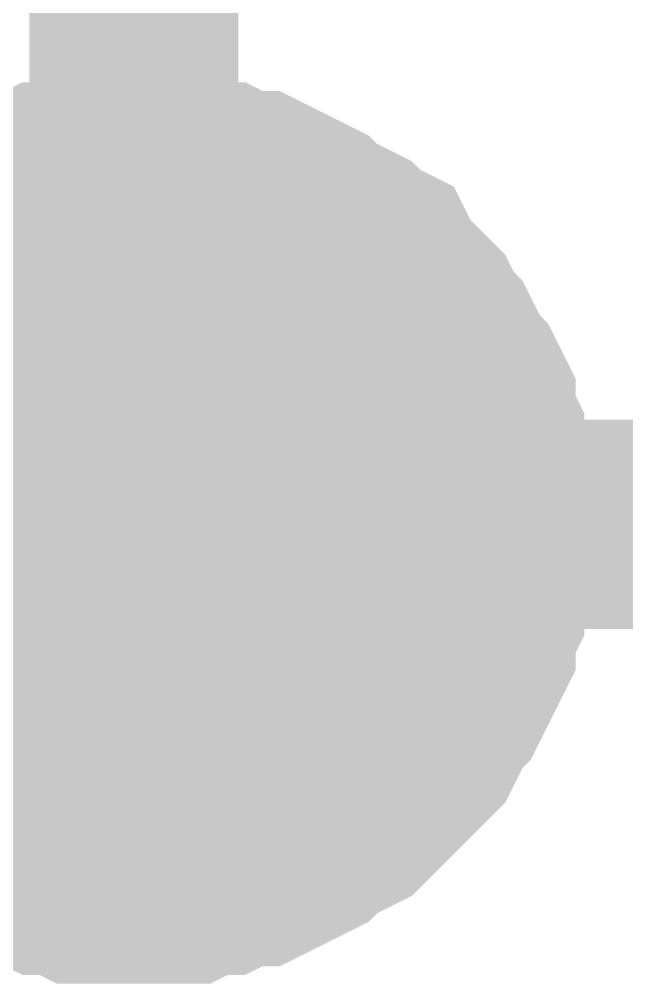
# Model space of a CAD drawing. Header units: inches. Extents: x 0 to 569, y 0 to 432.
# Drawn here: x 355.436 to 356.307, y 126.342 to 127.724 of the extents above; entities that cross this region are included whole.
import ezdxf

# ---------------------------------------------------------------- set-up
doc = ezdxf.new("R2010")
doc.units = ezdxf.units.IN
doc.layers.add('Sheet', color=255, linetype='Continuous')

msp = doc.modelspace()

# ---------------------------------------------------------------- linework, layer by layer
at = {"layer": 'Sheet'}
for points in [[(355.6, 127, 0.2997, 0.2997, 0), (355.6, 137.1575, 0.2997, 0.2997, 0), (358.1425, 137.1575, 0.2997, 0.2997, 0)], [(355.2651, 127.3721, 0.2997, 0.2997, 0), (355.2899, 127.3845, 0.2997, 0.2997, 0), (355.3023, 127.3969, 0.2997, 0.2997, 0), (355.3271, 127.4093, 0.2997, 0.2997, 0), (355.3396, 127.4217, 0.2997, 0.2997, 0), (355.3644, 127.4341, 0.2997, 0.2997, 0), (355.3892, 127.4465, 0.2997, 0.2997, 0), (355.4016, 127.4589, 0.2997, 0.2997, 0), (355.4264, 127.4713, 0.2997, 0.2997, 0), (355.4512, 127.4713, 0.2997, 0.2997, 0), (355.476, 127.4837, 0.2997, 0.2997, 0), (355.5008, 127.4837, 0.2997, 0.2997, 0), (355.5256, 127.4961, 0.2997, 0.2997, 0), (355.5504, 127.4961, 0.2997, 0.2997, 0), (355.5752, 127.4961, 0.2997, 0.2997, 0), (355.6, 127.4961, 0.2997, 0.2997, 0)], [(355.2651, 127.3721, 0.2997, 0.2997, 0), (355.2899, 127.3845, 0.2997, 0.2997, 0), (355.3023, 127.3969, 0.2997, 0.2997, 0), (355.3271, 127.4093, 0.2997, 0.2997, 0), (355.3396, 127.4217, 0.2997, 0.2997, 0), (355.3644, 127.4341, 0.2997, 0.2997, 0), (355.3892, 127.4465, 0.2997, 0.2997, 0), (355.4016, 127.4589, 0.2997, 0.2997, 0), (355.4264, 127.4713, 0.2997, 0.2997, 0), (355.4512, 127.4713, 0.2997, 0.2997, 0), (355.476, 127.4837, 0.2997, 0.2997, 0), (355.5008, 127.4837, 0.2997, 0.2997, 0), (355.5256, 127.4961, 0.2997, 0.2997, 0), (355.5504, 127.4961, 0.2997, 0.2997, 0), (355.5752, 127.4961, 0.2997, 0.2997, 0), (355.6, 127.4961, 0.2997, 0.2997, 0)], [(355.2651, 127.3721, 0.2997, 0.2997, 0), (355.2899, 127.3845, 0.2997, 0.2997, 0), (355.3023, 127.3969, 0.2997, 0.2997, 0), (355.3271, 127.4093, 0.2997, 0.2997, 0), (355.3396, 127.4217, 0.2997, 0.2997, 0), (355.3644, 127.4341, 0.2997, 0.2997, 0), (355.3892, 127.4465, 0.2997, 0.2997, 0), (355.4016, 127.4589, 0.2997, 0.2997, 0), (355.4264, 127.4713, 0.2997, 0.2997, 0), (355.4512, 127.4713, 0.2997, 0.2997, 0), (355.476, 127.4837, 0.2997, 0.2997, 0), (355.5008, 127.4837, 0.2997, 0.2997, 0), (355.5256, 127.4961, 0.2997, 0.2997, 0), (355.5504, 127.4961, 0.2997, 0.2997, 0), (355.5752, 127.4961, 0.2997, 0.2997, 0), (355.6, 127.4961, 0.2997, 0.2997, 0)], [(355.2651, 127.3721, 0.2997, 0.2997, 0), (355.2899, 127.3845, 0.2997, 0.2997, 0), (355.3023, 127.3969, 0.2997, 0.2997, 0), (355.3271, 127.4093, 0.2997, 0.2997, 0), (355.3396, 127.4217, 0.2997, 0.2997, 0), (355.3644, 127.4341, 0.2997, 0.2997, 0), (355.3892, 127.4465, 0.2997, 0.2997, 0), (355.4016, 127.4589, 0.2997, 0.2997, 0), (355.4264, 127.4713, 0.2997, 0.2997, 0), (355.4512, 127.4713, 0.2997, 0.2997, 0), (355.476, 127.4837, 0.2997, 0.2997, 0), (355.5008, 127.4837, 0.2997, 0.2997, 0), (355.5256, 127.4961, 0.2997, 0.2997, 0), (355.5504, 127.4961, 0.2997, 0.2997, 0), (355.5752, 127.4961, 0.2997, 0.2997, 0), (355.6, 127.4961, 0.2997, 0.2997, 0)], [(355.6, 127.4961, 0.2997, 0.2997, 0), (355.6, 127.4961, 0.2997, 0.2997, 0)], [(355.6, 127.4961, 0.2997, 0.2997, 0), (355.6248, 127.4961, 0.2997, 0.2997, 0), (355.6496, 127.4961, 0.2997, 0.2997, 0), (355.6744, 127.4961, 0.2997, 0.2997, 0), (355.6992, 127.4837, 0.2997, 0.2997, 0), (355.724, 127.4837, 0.2997, 0.2997, 0), (355.7488, 127.4713, 0.2997, 0.2997, 0), (355.7736, 127.4713, 0.2997, 0.2997, 0), (355.7984, 127.4589, 0.2997, 0.2997, 0), (355.8232, 127.4465, 0.2997, 0.2997, 0), (355.848, 127.4341, 0.2997, 0.2997, 0), (355.8604, 127.4217, 0.2997, 0.2997, 0), (355.8853, 127.4093, 0.2997, 0.2997, 0), (355.9101, 127.3969, 0.2997, 0.2997, 0), (355.9225, 127.3845, 0.2997, 0.2997, 0), (355.9473, 127.3721, 0.2997, 0.2997, 0), (355.9597, 127.3473, 0.2997, 0.2997, 0), (355.9721, 127.3349, 0.2997, 0.2997, 0), (355.9969, 127.3101, 0.2997, 0.2997, 0), (356.0093, 127.2977, 0.2997, 0.2997, 0), (356.0217, 127.2729, 0.2997, 0.2997, 0), (356.0341, 127.2604, 0.2997, 0.2997, 0), (356.0465, 127.2356, 0.2997, 0.2997, 0), (356.0589, 127.2108, 0.2997, 0.2997, 0), (356.0713, 127.1984, 0.2997, 0.2997, 0), (356.0837, 127.1736, 0.2997, 0.2997, 0), (356.0837, 127.1488, 0.2997, 0.2997, 0), (356.0961, 127.124, 0.2997, 0.2997, 0), (356.0961, 127.0992, 0.2997, 0.2997, 0), (356.1085, 127.0744, 0.2997, 0.2997, 0), (356.1085, 127.0496, 0.2997, 0.2997, 0), (356.1085, 127.0248, 0.2997, 0.2997, 0), (356.1085, 127, 0.2997, 0.2997, 0)], [(355.6, 127.4961, 0.2997, 0.2997, 0), (355.6, 127.4961, 0.2997, 0.2997, 0)], [(355.6, 127.4961, 0.2997, 0.2997, 0), (355.6248, 127.4961, 0.2997, 0.2997, 0), (355.6496, 127.4961, 0.2997, 0.2997, 0), (355.6744, 127.4961, 0.2997, 0.2997, 0), (355.6992, 127.4837, 0.2997, 0.2997, 0), (355.724, 127.4837, 0.2997, 0.2997, 0), (355.7488, 127.4713, 0.2997, 0.2997, 0), (355.7736, 127.4713, 0.2997, 0.2997, 0), (355.7984, 127.4589, 0.2997, 0.2997, 0), (355.8232, 127.4465, 0.2997, 0.2997, 0), (355.848, 127.4341, 0.2997, 0.2997, 0), (355.8604, 127.4217, 0.2997, 0.2997, 0), (355.8853, 127.4093, 0.2997, 0.2997, 0), (355.9101, 127.3969, 0.2997, 0.2997, 0), (355.9225, 127.3845, 0.2997, 0.2997, 0), (355.9473, 127.3721, 0.2997, 0.2997, 0), (355.9597, 127.3473, 0.2997, 0.2997, 0), (355.9721, 127.3349, 0.2997, 0.2997, 0), (355.9969, 127.3101, 0.2997, 0.2997, 0), (356.0093, 127.2977, 0.2997, 0.2997, 0), (356.0217, 127.2729, 0.2997, 0.2997, 0), (356.0341, 127.2604, 0.2997, 0.2997, 0), (356.0465, 127.2356, 0.2997, 0.2997, 0), (356.0589, 127.2108, 0.2997, 0.2997, 0), (356.0713, 127.1984, 0.2997, 0.2997, 0), (356.0837, 127.1736, 0.2997, 0.2997, 0), (356.0837, 127.1488, 0.2997, 0.2997, 0), (356.0961, 127.124, 0.2997, 0.2997, 0), (356.0961, 127.0992, 0.2997, 0.2997, 0), (356.1085, 127.0744, 0.2997, 0.2997, 0), (356.1085, 127.0496, 0.2997, 0.2997, 0), (356.1085, 127.0248, 0.2997, 0.2997, 0), (356.1085, 127, 0.2997, 0.2997, 0)], [(355.6, 127.4961, 0.2997, 0.2997, 0), (355.6, 127.4961, 0.2997, 0.2997, 0)], [(355.6, 127.4961, 0.2997, 0.2997, 0), (355.6248, 127.4961, 0.2997, 0.2997, 0), (355.6496, 127.4961, 0.2997, 0.2997, 0), (355.6744, 127.4961, 0.2997, 0.2997, 0), (355.6992, 127.4837, 0.2997, 0.2997, 0), (355.724, 127.4837, 0.2997, 0.2997, 0), (355.7488, 127.4713, 0.2997, 0.2997, 0), (355.7736, 127.4713, 0.2997, 0.2997, 0), (355.7984, 127.4589, 0.2997, 0.2997, 0), (355.8232, 127.4465, 0.2997, 0.2997, 0), (355.848, 127.4341, 0.2997, 0.2997, 0), (355.8604, 127.4217, 0.2997, 0.2997, 0), (355.8853, 127.4093, 0.2997, 0.2997, 0), (355.9101, 127.3969, 0.2997, 0.2997, 0), (355.9225, 127.3845, 0.2997, 0.2997, 0), (355.9473, 127.3721, 0.2997, 0.2997, 0), (355.9597, 127.3473, 0.2997, 0.2997, 0), (355.9721, 127.3349, 0.2997, 0.2997, 0), (355.9969, 127.3101, 0.2997, 0.2997, 0), (356.0093, 127.2977, 0.2997, 0.2997, 0), (356.0217, 127.2729, 0.2997, 0.2997, 0), (356.0341, 127.2604, 0.2997, 0.2997, 0), (356.0465, 127.2356, 0.2997, 0.2997, 0), (356.0589, 127.2108, 0.2997, 0.2997, 0), (356.0713, 127.1984, 0.2997, 0.2997, 0), (356.0837, 127.1736, 0.2997, 0.2997, 0), (356.0837, 127.1488, 0.2997, 0.2997, 0), (356.0961, 127.124, 0.2997, 0.2997, 0), (356.0961, 127.0992, 0.2997, 0.2997, 0), (356.1085, 127.0744, 0.2997, 0.2997, 0), (356.1085, 127.0496, 0.2997, 0.2997, 0), (356.1085, 127.0248, 0.2997, 0.2997, 0), (356.1085, 127, 0.2997, 0.2997, 0)], [(355.6, 127.4961, 0.2997, 0.2997, 0), (355.6, 127.4961, 0.2997, 0.2997, 0)], [(355.6, 127.4961, 0.2997, 0.2997, 0), (355.6248, 127.4961, 0.2997, 0.2997, 0), (355.6496, 127.4961, 0.2997, 0.2997, 0), (355.6744, 127.4961, 0.2997, 0.2997, 0), (355.6992, 127.4837, 0.2997, 0.2997, 0), (355.724, 127.4837, 0.2997, 0.2997, 0), (355.7488, 127.4713, 0.2997, 0.2997, 0), (355.7736, 127.4713, 0.2997, 0.2997, 0), (355.7984, 127.4589, 0.2997, 0.2997, 0), (355.8232, 127.4465, 0.2997, 0.2997, 0), (355.848, 127.4341, 0.2997, 0.2997, 0), (355.8604, 127.4217, 0.2997, 0.2997, 0), (355.8853, 127.4093, 0.2997, 0.2997, 0), (355.9101, 127.3969, 0.2997, 0.2997, 0), (355.9225, 127.3845, 0.2997, 0.2997, 0), (355.9473, 127.3721, 0.2997, 0.2997, 0), (355.9597, 127.3473, 0.2997, 0.2997, 0), (355.9721, 127.3349, 0.2997, 0.2997, 0), (355.9969, 127.3101, 0.2997, 0.2997, 0), (356.0093, 127.2977, 0.2997, 0.2997, 0), (356.0217, 127.2729, 0.2997, 0.2997, 0), (356.0341, 127.2604, 0.2997, 0.2997, 0), (356.0465, 127.2356, 0.2997, 0.2997, 0), (356.0589, 127.2108, 0.2997, 0.2997, 0), (356.0713, 127.1984, 0.2997, 0.2997, 0), (356.0837, 127.1736, 0.2997, 0.2997, 0), (356.0837, 127.1488, 0.2997, 0.2997, 0), (356.0961, 127.124, 0.2997, 0.2997, 0), (356.0961, 127.0992, 0.2997, 0.2997, 0), (356.1085, 127.0744, 0.2997, 0.2997, 0), (356.1085, 127.0496, 0.2997, 0.2997, 0), (356.1085, 127.0248, 0.2997, 0.2997, 0), (356.1085, 127, 0.2997, 0.2997, 0)], [(355.3644, 127.4341, 0.0991, 0.0991, 0), (355.3892, 127.4465, 0.0991, 0.0991, 0), (355.4016, 127.4589, 0.0991, 0.0991, 0), (355.4264, 127.4713, 0.0991, 0.0991, 0), (355.4512, 127.4713, 0.0991, 0.0991, 0), (355.476, 127.4837, 0.0991, 0.0991, 0), (355.5008, 127.4837, 0.0991, 0.0991, 0), (355.5256, 127.4961, 0.0991, 0.0991, 0), (355.5504, 127.4961, 0.0991, 0.0991, 0), (355.5752, 127.4961, 0.0991, 0.0991, 0), (355.6, 127.4961, 0.0991, 0.0991, 0)], [(355.3644, 127.4341, 0.0991, 0.0991, 0), (355.3892, 127.4465, 0.0991, 0.0991, 0), (355.4016, 127.4589, 0.0991, 0.0991, 0), (355.4264, 127.4713, 0.0991, 0.0991, 0), (355.4512, 127.4713, 0.0991, 0.0991, 0), (355.476, 127.4837, 0.0991, 0.0991, 0), (355.5008, 127.4837, 0.0991, 0.0991, 0), (355.5256, 127.4961, 0.0991, 0.0991, 0), (355.5504, 127.4961, 0.0991, 0.0991, 0), (355.5752, 127.4961, 0.0991, 0.0991, 0), (355.6, 127.4961, 0.0991, 0.0991, 0)], [(355.3644, 127.4341, 0.0991, 0.0991, 0), (355.3892, 127.4465, 0.0991, 0.0991, 0), (355.4016, 127.4589, 0.0991, 0.0991, 0), (355.4264, 127.4713, 0.0991, 0.0991, 0), (355.4512, 127.4713, 0.0991, 0.0991, 0), (355.476, 127.4837, 0.0991, 0.0991, 0), (355.5008, 127.4837, 0.0991, 0.0991, 0), (355.5256, 127.4961, 0.0991, 0.0991, 0), (355.5504, 127.4961, 0.0991, 0.0991, 0), (355.5752, 127.4961, 0.0991, 0.0991, 0), (355.6, 127.4961, 0.0991, 0.0991, 0)], [(355.3644, 127.4341, 0.0991, 0.0991, 0), (355.3892, 127.4465, 0.0991, 0.0991, 0), (355.4016, 127.4589, 0.0991, 0.0991, 0), (355.4264, 127.4713, 0.0991, 0.0991, 0), (355.4512, 127.4713, 0.0991, 0.0991, 0), (355.476, 127.4837, 0.0991, 0.0991, 0), (355.5008, 127.4837, 0.0991, 0.0991, 0), (355.5256, 127.4961, 0.0991, 0.0991, 0), (355.5504, 127.4961, 0.0991, 0.0991, 0), (355.5752, 127.4961, 0.0991, 0.0991, 0), (355.6, 127.4961, 0.0991, 0.0991, 0)], [(355.6, 127.4961, 0.0991, 0.0991, 0), (355.6, 127.4961, 0.0991, 0.0991, 0)], [(355.6, 127.4961, 0.0991, 0.0991, 0), (355.6248, 127.4961, 0.0991, 0.0991, 0), (355.6496, 127.4961, 0.0991, 0.0991, 0), (355.6744, 127.4961, 0.0991, 0.0991, 0), (355.6992, 127.4837, 0.0991, 0.0991, 0), (355.724, 127.4837, 0.0991, 0.0991, 0), (355.7488, 127.4713, 0.0991, 0.0991, 0), (355.7736, 127.4713, 0.0991, 0.0991, 0), (355.7984, 127.4589, 0.0991, 0.0991, 0), (355.8232, 127.4465, 0.0991, 0.0991, 0), (355.848, 127.4341, 0.0991, 0.0991, 0), (355.8604, 127.4217, 0.0991, 0.0991, 0), (355.8853, 127.4093, 0.0991, 0.0991, 0), (355.9101, 127.3969, 0.0991, 0.0991, 0), (355.9225, 127.3845, 0.0991, 0.0991, 0), (355.9473, 127.3721, 0.0991, 0.0991, 0), (355.9597, 127.3473, 0.0991, 0.0991, 0), (355.9721, 127.3349, 0.0991, 0.0991, 0), (355.9969, 127.3101, 0.0991, 0.0991, 0), (356.0093, 127.2977, 0.0991, 0.0991, 0), (356.0217, 127.2729, 0.0991, 0.0991, 0), (356.0341, 127.2604, 0.0991, 0.0991, 0), (356.0465, 127.2356, 0.0991, 0.0991, 0), (356.0589, 127.2108, 0.0991, 0.0991, 0), (356.0713, 127.1984, 0.0991, 0.0991, 0), (356.0837, 127.1736, 0.0991, 0.0991, 0), (356.0837, 127.1488, 0.0991, 0.0991, 0), (356.0961, 127.124, 0.0991, 0.0991, 0), (356.0961, 127.0992, 0.0991, 0.0991, 0), (356.1085, 127.0744, 0.0991, 0.0991, 0), (356.1085, 127.0496, 0.0991, 0.0991, 0), (356.1085, 127.0248, 0.0991, 0.0991, 0), (356.1085, 127, 0.0991, 0.0991, 0)], [(355.6, 127.4961, 0.0991, 0.0991, 0), (355.6, 127.4961, 0.0991, 0.0991, 0)], [(355.6, 127.4961, 0.0991, 0.0991, 0), (355.6248, 127.4961, 0.0991, 0.0991, 0), (355.6496, 127.4961, 0.0991, 0.0991, 0), (355.6744, 127.4961, 0.0991, 0.0991, 0), (355.6992, 127.4837, 0.0991, 0.0991, 0), (355.724, 127.4837, 0.0991, 0.0991, 0), (355.7488, 127.4713, 0.0991, 0.0991, 0), (355.7736, 127.4713, 0.0991, 0.0991, 0), (355.7984, 127.4589, 0.0991, 0.0991, 0), (355.8232, 127.4465, 0.0991, 0.0991, 0), (355.848, 127.4341, 0.0991, 0.0991, 0), (355.8604, 127.4217, 0.0991, 0.0991, 0), (355.8853, 127.4093, 0.0991, 0.0991, 0), (355.9101, 127.3969, 0.0991, 0.0991, 0), (355.9225, 127.3845, 0.0991, 0.0991, 0), (355.9473, 127.3721, 0.0991, 0.0991, 0), (355.9597, 127.3473, 0.0991, 0.0991, 0), (355.9721, 127.3349, 0.0991, 0.0991, 0), (355.9969, 127.3101, 0.0991, 0.0991, 0), (356.0093, 127.2977, 0.0991, 0.0991, 0), (356.0217, 127.2729, 0.0991, 0.0991, 0), (356.0341, 127.2604, 0.0991, 0.0991, 0), (356.0465, 127.2356, 0.0991, 0.0991, 0), (356.0589, 127.2108, 0.0991, 0.0991, 0), (356.0713, 127.1984, 0.0991, 0.0991, 0), (356.0837, 127.1736, 0.0991, 0.0991, 0), (356.0837, 127.1488, 0.0991, 0.0991, 0), (356.0961, 127.124, 0.0991, 0.0991, 0), (356.0961, 127.0992, 0.0991, 0.0991, 0), (356.1085, 127.0744, 0.0991, 0.0991, 0), (356.1085, 127.0496, 0.0991, 0.0991, 0), (356.1085, 127.0248, 0.0991, 0.0991, 0), (356.1085, 127, 0.0991, 0.0991, 0)], [(355.6, 127.4961, 0.0991, 0.0991, 0), (355.6, 127.4961, 0.0991, 0.0991, 0)], [(355.6, 127.4961, 0.0991, 0.0991, 0), (355.6248, 127.4961, 0.0991, 0.0991, 0), (355.6496, 127.4961, 0.0991, 0.0991, 0), (355.6744, 127.4961, 0.0991, 0.0991, 0), (355.6992, 127.4837, 0.0991, 0.0991, 0), (355.724, 127.4837, 0.0991, 0.0991, 0), (355.7488, 127.4713, 0.0991, 0.0991, 0), (355.7736, 127.4713, 0.0991, 0.0991, 0), (355.7984, 127.4589, 0.0991, 0.0991, 0), (355.8232, 127.4465, 0.0991, 0.0991, 0), (355.848, 127.4341, 0.0991, 0.0991, 0), (355.8604, 127.4217, 0.0991, 0.0991, 0), (355.8853, 127.4093, 0.0991, 0.0991, 0), (355.9101, 127.3969, 0.0991, 0.0991, 0), (355.9225, 127.3845, 0.0991, 0.0991, 0), (355.9473, 127.3721, 0.0991, 0.0991, 0), (355.9597, 127.3473, 0.0991, 0.0991, 0), (355.9721, 127.3349, 0.0991, 0.0991, 0), (355.9969, 127.3101, 0.0991, 0.0991, 0), (356.0093, 127.2977, 0.0991, 0.0991, 0), (356.0217, 127.2729, 0.0991, 0.0991, 0), (356.0341, 127.2604, 0.0991, 0.0991, 0), (356.0465, 127.2356, 0.0991, 0.0991, 0), (356.0589, 127.2108, 0.0991, 0.0991, 0), (356.0713, 127.1984, 0.0991, 0.0991, 0), (356.0837, 127.1736, 0.0991, 0.0991, 0), (356.0837, 127.1488, 0.0991, 0.0991, 0), (356.0961, 127.124, 0.0991, 0.0991, 0), (356.0961, 127.0992, 0.0991, 0.0991, 0), (356.1085, 127.0744, 0.0991, 0.0991, 0), (356.1085, 127.0496, 0.0991, 0.0991, 0), (356.1085, 127.0248, 0.0991, 0.0991, 0), (356.1085, 127, 0.0991, 0.0991, 0)], [(355.6, 127.4961, 0.0991, 0.0991, 0), (355.6, 127.4961, 0.0991, 0.0991, 0)], [(355.6, 127.4961, 0.0991, 0.0991, 0), (355.6248, 127.4961, 0.0991, 0.0991, 0), (355.6496, 127.4961, 0.0991, 0.0991, 0), (355.6744, 127.4961, 0.0991, 0.0991, 0), (355.6992, 127.4837, 0.0991, 0.0991, 0), (355.724, 127.4837, 0.0991, 0.0991, 0), (355.7488, 127.4713, 0.0991, 0.0991, 0), (355.7736, 127.4713, 0.0991, 0.0991, 0), (355.7984, 127.4589, 0.0991, 0.0991, 0), (355.8232, 127.4465, 0.0991, 0.0991, 0), (355.848, 127.4341, 0.0991, 0.0991, 0), (355.8604, 127.4217, 0.0991, 0.0991, 0), (355.8853, 127.4093, 0.0991, 0.0991, 0), (355.9101, 127.3969, 0.0991, 0.0991, 0), (355.9225, 127.3845, 0.0991, 0.0991, 0), (355.9473, 127.3721, 0.0991, 0.0991, 0), (355.9597, 127.3473, 0.0991, 0.0991, 0), (355.9721, 127.3349, 0.0991, 0.0991, 0), (355.9969, 127.3101, 0.0991, 0.0991, 0), (356.0093, 127.2977, 0.0991, 0.0991, 0), (356.0217, 127.2729, 0.0991, 0.0991, 0), (356.0341, 127.2604, 0.0991, 0.0991, 0), (356.0465, 127.2356, 0.0991, 0.0991, 0), (356.0589, 127.2108, 0.0991, 0.0991, 0), (356.0713, 127.1984, 0.0991, 0.0991, 0), (356.0837, 127.1736, 0.0991, 0.0991, 0), (356.0837, 127.1488, 0.0991, 0.0991, 0), (356.0961, 127.124, 0.0991, 0.0991, 0), (356.0961, 127.0992, 0.0991, 0.0991, 0), (356.1085, 127.0744, 0.0991, 0.0991, 0), (356.1085, 127.0496, 0.0991, 0.0991, 0), (356.1085, 127.0248, 0.0991, 0.0991, 0), (356.1085, 127, 0.0991, 0.0991, 0)], [(358.1425, 127, 0.2997, 0.2997, 0), (355.6, 127, 0.2997, 0.2997, 0), (350.5274, 127, 0.2997, 0.2997, 0)], [(356.1085, 127, 0.2997, 0.2997, 0), (356.1085, 126.9752, 0.2997, 0.2997, 0), (356.1085, 126.9504, 0.2997, 0.2997, 0), (356.1085, 126.9256, 0.2997, 0.2997, 0), (356.0961, 126.9008, 0.2997, 0.2997, 0), (356.0961, 126.876, 0.2997, 0.2997, 0), (356.0837, 126.8512, 0.2997, 0.2997, 0), (356.0837, 126.8264, 0.2997, 0.2997, 0), (356.0713, 126.8016, 0.2997, 0.2997, 0), (356.0589, 126.7768, 0.2997, 0.2997, 0), (356.0465, 126.752, 0.2997, 0.2997, 0), (356.0341, 126.7396, 0.2997, 0.2997, 0), (356.0217, 126.7147, 0.2997, 0.2997, 0), (356.0093, 126.6899, 0.2997, 0.2997, 0), (355.9969, 126.6775, 0.2997, 0.2997, 0), (355.9721, 126.6527, 0.2997, 0.2997, 0), (355.9597, 126.6403, 0.2997, 0.2997, 0), (355.9473, 126.6279, 0.2997, 0.2997, 0), (355.9225, 126.6031, 0.2997, 0.2997, 0), (355.9101, 126.5907, 0.2997, 0.2997, 0), (355.8853, 126.5783, 0.2997, 0.2997, 0), (355.8604, 126.5659, 0.2997, 0.2997, 0), (355.848, 126.5535, 0.2997, 0.2997, 0), (355.8232, 126.5411, 0.2997, 0.2997, 0), (355.7984, 126.5287, 0.2997, 0.2997, 0), (355.7736, 126.5163, 0.2997, 0.2997, 0), (355.7488, 126.5163, 0.2997, 0.2997, 0), (355.724, 126.5039, 0.2997, 0.2997, 0), (355.6992, 126.5039, 0.2997, 0.2997, 0), (355.6744, 126.4915, 0.2997, 0.2997, 0), (355.6496, 126.4915, 0.2997, 0.2997, 0), (355.6248, 126.4915, 0.2997, 0.2997, 0), (355.6, 126.4915, 0.2997, 0.2997, 0)], [(356.1085, 127, 0.2997, 0.2997, 0), (356.1085, 126.9752, 0.2997, 0.2997, 0), (356.1085, 126.9504, 0.2997, 0.2997, 0), (356.1085, 126.9256, 0.2997, 0.2997, 0), (356.0961, 126.9008, 0.2997, 0.2997, 0), (356.0961, 126.876, 0.2997, 0.2997, 0), (356.0837, 126.8512, 0.2997, 0.2997, 0), (356.0837, 126.8264, 0.2997, 0.2997, 0), (356.0713, 126.8016, 0.2997, 0.2997, 0), (356.0589, 126.7768, 0.2997, 0.2997, 0), (356.0465, 126.752, 0.2997, 0.2997, 0), (356.0341, 126.7396, 0.2997, 0.2997, 0), (356.0217, 126.7147, 0.2997, 0.2997, 0), (356.0093, 126.6899, 0.2997, 0.2997, 0), (355.9969, 126.6775, 0.2997, 0.2997, 0), (355.9721, 126.6527, 0.2997, 0.2997, 0), (355.9597, 126.6403, 0.2997, 0.2997, 0), (355.9473, 126.6279, 0.2997, 0.2997, 0), (355.9225, 126.6031, 0.2997, 0.2997, 0), (355.9101, 126.5907, 0.2997, 0.2997, 0), (355.8853, 126.5783, 0.2997, 0.2997, 0), (355.8604, 126.5659, 0.2997, 0.2997, 0), (355.848, 126.5535, 0.2997, 0.2997, 0), (355.8232, 126.5411, 0.2997, 0.2997, 0), (355.7984, 126.5287, 0.2997, 0.2997, 0), (355.7736, 126.5163, 0.2997, 0.2997, 0), (355.7488, 126.5163, 0.2997, 0.2997, 0), (355.724, 126.5039, 0.2997, 0.2997, 0), (355.6992, 126.5039, 0.2997, 0.2997, 0), (355.6744, 126.4915, 0.2997, 0.2997, 0), (355.6496, 126.4915, 0.2997, 0.2997, 0), (355.6248, 126.4915, 0.2997, 0.2997, 0), (355.6, 126.4915, 0.2997, 0.2997, 0)], [(356.1085, 127, 0.2997, 0.2997, 0), (356.1085, 126.9752, 0.2997, 0.2997, 0), (356.1085, 126.9504, 0.2997, 0.2997, 0), (356.1085, 126.9256, 0.2997, 0.2997, 0), (356.0961, 126.9008, 0.2997, 0.2997, 0), (356.0961, 126.876, 0.2997, 0.2997, 0), (356.0837, 126.8512, 0.2997, 0.2997, 0), (356.0837, 126.8264, 0.2997, 0.2997, 0), (356.0713, 126.8016, 0.2997, 0.2997, 0), (356.0589, 126.7768, 0.2997, 0.2997, 0), (356.0465, 126.752, 0.2997, 0.2997, 0), (356.0341, 126.7396, 0.2997, 0.2997, 0), (356.0217, 126.7147, 0.2997, 0.2997, 0), (356.0093, 126.6899, 0.2997, 0.2997, 0), (355.9969, 126.6775, 0.2997, 0.2997, 0), (355.9721, 126.6527, 0.2997, 0.2997, 0), (355.9597, 126.6403, 0.2997, 0.2997, 0), (355.9473, 126.6279, 0.2997, 0.2997, 0), (355.9225, 126.6031, 0.2997, 0.2997, 0), (355.9101, 126.5907, 0.2997, 0.2997, 0), (355.8853, 126.5783, 0.2997, 0.2997, 0), (355.8604, 126.5659, 0.2997, 0.2997, 0), (355.848, 126.5535, 0.2997, 0.2997, 0), (355.8232, 126.5411, 0.2997, 0.2997, 0), (355.7984, 126.5287, 0.2997, 0.2997, 0), (355.7736, 126.5163, 0.2997, 0.2997, 0), (355.7488, 126.5163, 0.2997, 0.2997, 0), (355.724, 126.5039, 0.2997, 0.2997, 0), (355.6992, 126.5039, 0.2997, 0.2997, 0), (355.6744, 126.4915, 0.2997, 0.2997, 0), (355.6496, 126.4915, 0.2997, 0.2997, 0), (355.6248, 126.4915, 0.2997, 0.2997, 0), (355.6, 126.4915, 0.2997, 0.2997, 0)], [(356.1085, 127, 0.2997, 0.2997, 0), (356.1085, 126.9752, 0.2997, 0.2997, 0), (356.1085, 126.9504, 0.2997, 0.2997, 0), (356.1085, 126.9256, 0.2997, 0.2997, 0), (356.0961, 126.9008, 0.2997, 0.2997, 0), (356.0961, 126.876, 0.2997, 0.2997, 0), (356.0837, 126.8512, 0.2997, 0.2997, 0), (356.0837, 126.8264, 0.2997, 0.2997, 0), (356.0713, 126.8016, 0.2997, 0.2997, 0), (356.0589, 126.7768, 0.2997, 0.2997, 0), (356.0465, 126.752, 0.2997, 0.2997, 0), (356.0341, 126.7396, 0.2997, 0.2997, 0), (356.0217, 126.7147, 0.2997, 0.2997, 0), (356.0093, 126.6899, 0.2997, 0.2997, 0), (355.9969, 126.6775, 0.2997, 0.2997, 0), (355.9721, 126.6527, 0.2997, 0.2997, 0), (355.9597, 126.6403, 0.2997, 0.2997, 0), (355.9473, 126.6279, 0.2997, 0.2997, 0), (355.9225, 126.6031, 0.2997, 0.2997, 0), (355.9101, 126.5907, 0.2997, 0.2997, 0), (355.8853, 126.5783, 0.2997, 0.2997, 0), (355.8604, 126.5659, 0.2997, 0.2997, 0), (355.848, 126.5535, 0.2997, 0.2997, 0), (355.8232, 126.5411, 0.2997, 0.2997, 0), (355.7984, 126.5287, 0.2997, 0.2997, 0), (355.7736, 126.5163, 0.2997, 0.2997, 0), (355.7488, 126.5163, 0.2997, 0.2997, 0), (355.724, 126.5039, 0.2997, 0.2997, 0), (355.6992, 126.5039, 0.2997, 0.2997, 0), (355.6744, 126.4915, 0.2997, 0.2997, 0), (355.6496, 126.4915, 0.2997, 0.2997, 0), (355.6248, 126.4915, 0.2997, 0.2997, 0), (355.6, 126.4915, 0.2997, 0.2997, 0)], [(356.1085, 127, 0.2997, 0.2997, 0), (356.1085, 127, 0.2997, 0.2997, 0), (356.1085, 127, 0.2997, 0.2997, 0), (356.1085, 127, 0.2997, 0.2997, 0), (356.1085, 127, 0.2997, 0.2997, 0), (356.1085, 127, 0.2997, 0.2997, 0), (356.1085, 127, 0.2997, 0.2997, 0), (356.1085, 127, 0.2997, 0.2997, 0), (356.1085, 127, 0.2997, 0.2997, 0), (356.1085, 127, 0.2997, 0.2997, 0), (356.1085, 127, 0.2997, 0.2997, 0), (356.1085, 127, 0.2997, 0.2997, 0), (356.1085, 127, 0.2997, 0.2997, 0), (356.1085, 127, 0.2997, 0.2997, 0), (356.1085, 127, 0.2997, 0.2997, 0), (356.1085, 127, 0.2997, 0.2997, 0), (356.1085, 127, 0.2997, 0.2997, 0), (356.1085, 127, 0.2997, 0.2997, 0), (356.1085, 127, 0.2997, 0.2997, 0), (356.1085, 127, 0.2997, 0.2997, 0), (356.1085, 127, 0.2997, 0.2997, 0), (356.1085, 127, 0.2997, 0.2997, 0), (356.1085, 127, 0.2997, 0.2997, 0), (356.1085, 127, 0.2997, 0.2997, 0), (356.1085, 127, 0.2997, 0.2997, 0), (356.1085, 127, 0.2997, 0.2997, 0), (356.1085, 127, 0.2997, 0.2997, 0), (356.1085, 127, 0.2997, 0.2997, 0), (356.1085, 127, 0.2997, 0.2997, 0), (356.1085, 127, 0.2997, 0.2997, 0), (356.1085, 127, 0.2997, 0.2997, 0), (356.1085, 127, 0.2997, 0.2997, 0), (356.1085, 127, 0.2997, 0.2997, 0)], [(356.1085, 127, 0.2997, 0.2997, 0), (356.1085, 127, 0.2997, 0.2997, 0)], [(356.1085, 127, 0.2997, 0.2997, 0), (356.1085, 127, 0.2997, 0.2997, 0), (356.1085, 127, 0.2997, 0.2997, 0), (356.1085, 127, 0.2997, 0.2997, 0), (356.1085, 127, 0.2997, 0.2997, 0), (356.1085, 127, 0.2997, 0.2997, 0), (356.1085, 127, 0.2997, 0.2997, 0), (356.1085, 127, 0.2997, 0.2997, 0), (356.1085, 127, 0.2997, 0.2997, 0), (356.1085, 127, 0.2997, 0.2997, 0), (356.1085, 127, 0.2997, 0.2997, 0), (356.1085, 127, 0.2997, 0.2997, 0), (356.1085, 127, 0.2997, 0.2997, 0), (356.1085, 127, 0.2997, 0.2997, 0), (356.1085, 127, 0.2997, 0.2997, 0), (356.1085, 127, 0.2997, 0.2997, 0), (356.1085, 127, 0.2997, 0.2997, 0), (356.1085, 127, 0.2997, 0.2997, 0), (356.1085, 127, 0.2997, 0.2997, 0), (356.1085, 127, 0.2997, 0.2997, 0), (356.1085, 127, 0.2997, 0.2997, 0), (356.1085, 127, 0.2997, 0.2997, 0), (356.1085, 127, 0.2997, 0.2997, 0), (356.1085, 127, 0.2997, 0.2997, 0), (356.1085, 127, 0.2997, 0.2997, 0), (356.1085, 127, 0.2997, 0.2997, 0), (356.1085, 127, 0.2997, 0.2997, 0), (356.1085, 127, 0.2997, 0.2997, 0), (356.1085, 127, 0.2997, 0.2997, 0), (356.1085, 127, 0.2997, 0.2997, 0), (356.1085, 127, 0.2997, 0.2997, 0), (356.1085, 127, 0.2997, 0.2997, 0), (356.1085, 127, 0.2997, 0.2997, 0)], [(356.1085, 127, 0.2997, 0.2997, 0), (356.1085, 127, 0.2997, 0.2997, 0)], [(356.1085, 127, 0.2997, 0.2997, 0), (356.1085, 127, 0.2997, 0.2997, 0), (356.1085, 127, 0.2997, 0.2997, 0), (356.1085, 127, 0.2997, 0.2997, 0), (356.1085, 127, 0.2997, 0.2997, 0), (356.1085, 127, 0.2997, 0.2997, 0), (356.1085, 127, 0.2997, 0.2997, 0), (356.1085, 127, 0.2997, 0.2997, 0), (356.1085, 127, 0.2997, 0.2997, 0), (356.1085, 127, 0.2997, 0.2997, 0), (356.1085, 127, 0.2997, 0.2997, 0), (356.1085, 127, 0.2997, 0.2997, 0), (356.1085, 127, 0.2997, 0.2997, 0), (356.1085, 127, 0.2997, 0.2997, 0), (356.1085, 127, 0.2997, 0.2997, 0), (356.1085, 127, 0.2997, 0.2997, 0), (356.1085, 127, 0.2997, 0.2997, 0), (356.1085, 127, 0.2997, 0.2997, 0), (356.1085, 127, 0.2997, 0.2997, 0), (356.1085, 127, 0.2997, 0.2997, 0), (356.1085, 127, 0.2997, 0.2997, 0), (356.1085, 127, 0.2997, 0.2997, 0), (356.1085, 127, 0.2997, 0.2997, 0), (356.1085, 127, 0.2997, 0.2997, 0), (356.1085, 127, 0.2997, 0.2997, 0), (356.1085, 127, 0.2997, 0.2997, 0), (356.1085, 127, 0.2997, 0.2997, 0), (356.1085, 127, 0.2997, 0.2997, 0), (356.1085, 127, 0.2997, 0.2997, 0), (356.1085, 127, 0.2997, 0.2997, 0), (356.1085, 127, 0.2997, 0.2997, 0), (356.1085, 127, 0.2997, 0.2997, 0), (356.1085, 127, 0.2997, 0.2997, 0)], [(356.1085, 127, 0.2997, 0.2997, 0), (356.1085, 127, 0.2997, 0.2997, 0)], [(356.1085, 127, 0.2997, 0.2997, 0), (356.1085, 127, 0.2997, 0.2997, 0), (356.1085, 127, 0.2997, 0.2997, 0), (356.1085, 127, 0.2997, 0.2997, 0), (356.1085, 127, 0.2997, 0.2997, 0), (356.1085, 127, 0.2997, 0.2997, 0), (356.1085, 127, 0.2997, 0.2997, 0), (356.1085, 127, 0.2997, 0.2997, 0), (356.1085, 127, 0.2997, 0.2997, 0), (356.1085, 127, 0.2997, 0.2997, 0), (356.1085, 127, 0.2997, 0.2997, 0), (356.1085, 127, 0.2997, 0.2997, 0), (356.1085, 127, 0.2997, 0.2997, 0), (356.1085, 127, 0.2997, 0.2997, 0), (356.1085, 127, 0.2997, 0.2997, 0), (356.1085, 127, 0.2997, 0.2997, 0), (356.1085, 127, 0.2997, 0.2997, 0), (356.1085, 127, 0.2997, 0.2997, 0), (356.1085, 127, 0.2997, 0.2997, 0), (356.1085, 127, 0.2997, 0.2997, 0), (356.1085, 127, 0.2997, 0.2997, 0), (356.1085, 127, 0.2997, 0.2997, 0), (356.1085, 127, 0.2997, 0.2997, 0), (356.1085, 127, 0.2997, 0.2997, 0), (356.1085, 127, 0.2997, 0.2997, 0), (356.1085, 127, 0.2997, 0.2997, 0), (356.1085, 127, 0.2997, 0.2997, 0), (356.1085, 127, 0.2997, 0.2997, 0), (356.1085, 127, 0.2997, 0.2997, 0), (356.1085, 127, 0.2997, 0.2997, 0), (356.1085, 127, 0.2997, 0.2997, 0), (356.1085, 127, 0.2997, 0.2997, 0), (356.1085, 127, 0.2997, 0.2997, 0)], [(356.1085, 127, 0.2997, 0.2997, 0), (356.1085, 127, 0.2997, 0.2997, 0)], [(356.1085, 127, 0.0991, 0.0991, 0), (356.1085, 126.9752, 0.0991, 0.0991, 0), (356.1085, 126.9504, 0.0991, 0.0991, 0), (356.1085, 126.9256, 0.0991, 0.0991, 0), (356.0961, 126.9008, 0.0991, 0.0991, 0), (356.0961, 126.876, 0.0991, 0.0991, 0), (356.0837, 126.8512, 0.0991, 0.0991, 0), (356.0837, 126.8264, 0.0991, 0.0991, 0), (356.0713, 126.8016, 0.0991, 0.0991, 0), (356.0589, 126.7768, 0.0991, 0.0991, 0), (356.0465, 126.752, 0.0991, 0.0991, 0), (356.0341, 126.7396, 0.0991, 0.0991, 0), (356.0217, 126.7147, 0.0991, 0.0991, 0), (356.0093, 126.6899, 0.0991, 0.0991, 0), (355.9969, 126.6775, 0.0991, 0.0991, 0), (355.9721, 126.6527, 0.0991, 0.0991, 0), (355.9597, 126.6403, 0.0991, 0.0991, 0), (355.9473, 126.6279, 0.0991, 0.0991, 0), (355.9225, 126.6031, 0.0991, 0.0991, 0), (355.9101, 126.5907, 0.0991, 0.0991, 0), (355.8853, 126.5783, 0.0991, 0.0991, 0), (355.8604, 126.5659, 0.0991, 0.0991, 0), (355.848, 126.5535, 0.0991, 0.0991, 0), (355.8232, 126.5411, 0.0991, 0.0991, 0), (355.7984, 126.5287, 0.0991, 0.0991, 0), (355.7736, 126.5163, 0.0991, 0.0991, 0), (355.7488, 126.5163, 0.0991, 0.0991, 0), (355.724, 126.5039, 0.0991, 0.0991, 0), (355.6992, 126.5039, 0.0991, 0.0991, 0), (355.6744, 126.4915, 0.0991, 0.0991, 0), (355.6496, 126.4915, 0.0991, 0.0991, 0), (355.6248, 126.4915, 0.0991, 0.0991, 0), (355.6, 126.4915, 0.0991, 0.0991, 0)], [(356.1085, 127, 0.0991, 0.0991, 0), (356.1085, 126.9752, 0.0991, 0.0991, 0), (356.1085, 126.9504, 0.0991, 0.0991, 0), (356.1085, 126.9256, 0.0991, 0.0991, 0), (356.0961, 126.9008, 0.0991, 0.0991, 0), (356.0961, 126.876, 0.0991, 0.0991, 0), (356.0837, 126.8512, 0.0991, 0.0991, 0), (356.0837, 126.8264, 0.0991, 0.0991, 0), (356.0713, 126.8016, 0.0991, 0.0991, 0), (356.0589, 126.7768, 0.0991, 0.0991, 0), (356.0465, 126.752, 0.0991, 0.0991, 0), (356.0341, 126.7396, 0.0991, 0.0991, 0), (356.0217, 126.7147, 0.0991, 0.0991, 0), (356.0093, 126.6899, 0.0991, 0.0991, 0), (355.9969, 126.6775, 0.0991, 0.0991, 0), (355.9721, 126.6527, 0.0991, 0.0991, 0), (355.9597, 126.6403, 0.0991, 0.0991, 0), (355.9473, 126.6279, 0.0991, 0.0991, 0), (355.9225, 126.6031, 0.0991, 0.0991, 0), (355.9101, 126.5907, 0.0991, 0.0991, 0), (355.8853, 126.5783, 0.0991, 0.0991, 0), (355.8604, 126.5659, 0.0991, 0.0991, 0), (355.848, 126.5535, 0.0991, 0.0991, 0), (355.8232, 126.5411, 0.0991, 0.0991, 0), (355.7984, 126.5287, 0.0991, 0.0991, 0), (355.7736, 126.5163, 0.0991, 0.0991, 0), (355.7488, 126.5163, 0.0991, 0.0991, 0), (355.724, 126.5039, 0.0991, 0.0991, 0), (355.6992, 126.5039, 0.0991, 0.0991, 0), (355.6744, 126.4915, 0.0991, 0.0991, 0), (355.6496, 126.4915, 0.0991, 0.0991, 0), (355.6248, 126.4915, 0.0991, 0.0991, 0), (355.6, 126.4915, 0.0991, 0.0991, 0)], [(356.1085, 127, 0.0991, 0.0991, 0), (356.1085, 126.9752, 0.0991, 0.0991, 0), (356.1085, 126.9504, 0.0991, 0.0991, 0), (356.1085, 126.9256, 0.0991, 0.0991, 0), (356.0961, 126.9008, 0.0991, 0.0991, 0), (356.0961, 126.876, 0.0991, 0.0991, 0), (356.0837, 126.8512, 0.0991, 0.0991, 0), (356.0837, 126.8264, 0.0991, 0.0991, 0), (356.0713, 126.8016, 0.0991, 0.0991, 0), (356.0589, 126.7768, 0.0991, 0.0991, 0), (356.0465, 126.752, 0.0991, 0.0991, 0), (356.0341, 126.7396, 0.0991, 0.0991, 0), (356.0217, 126.7147, 0.0991, 0.0991, 0), (356.0093, 126.6899, 0.0991, 0.0991, 0), (355.9969, 126.6775, 0.0991, 0.0991, 0), (355.9721, 126.6527, 0.0991, 0.0991, 0), (355.9597, 126.6403, 0.0991, 0.0991, 0), (355.9473, 126.6279, 0.0991, 0.0991, 0), (355.9225, 126.6031, 0.0991, 0.0991, 0), (355.9101, 126.5907, 0.0991, 0.0991, 0), (355.8853, 126.5783, 0.0991, 0.0991, 0), (355.8604, 126.5659, 0.0991, 0.0991, 0), (355.848, 126.5535, 0.0991, 0.0991, 0), (355.8232, 126.5411, 0.0991, 0.0991, 0), (355.7984, 126.5287, 0.0991, 0.0991, 0), (355.7736, 126.5163, 0.0991, 0.0991, 0), (355.7488, 126.5163, 0.0991, 0.0991, 0), (355.724, 126.5039, 0.0991, 0.0991, 0), (355.6992, 126.5039, 0.0991, 0.0991, 0), (355.6744, 126.4915, 0.0991, 0.0991, 0), (355.6496, 126.4915, 0.0991, 0.0991, 0), (355.6248, 126.4915, 0.0991, 0.0991, 0), (355.6, 126.4915, 0.0991, 0.0991, 0)], [(356.1085, 127, 0.0991, 0.0991, 0), (356.1085, 126.9752, 0.0991, 0.0991, 0), (356.1085, 126.9504, 0.0991, 0.0991, 0), (356.1085, 126.9256, 0.0991, 0.0991, 0), (356.0961, 126.9008, 0.0991, 0.0991, 0), (356.0961, 126.876, 0.0991, 0.0991, 0), (356.0837, 126.8512, 0.0991, 0.0991, 0), (356.0837, 126.8264, 0.0991, 0.0991, 0), (356.0713, 126.8016, 0.0991, 0.0991, 0), (356.0589, 126.7768, 0.0991, 0.0991, 0), (356.0465, 126.752, 0.0991, 0.0991, 0), (356.0341, 126.7396, 0.0991, 0.0991, 0), (356.0217, 126.7147, 0.0991, 0.0991, 0), (356.0093, 126.6899, 0.0991, 0.0991, 0), (355.9969, 126.6775, 0.0991, 0.0991, 0), (355.9721, 126.6527, 0.0991, 0.0991, 0), (355.9597, 126.6403, 0.0991, 0.0991, 0), (355.9473, 126.6279, 0.0991, 0.0991, 0), (355.9225, 126.6031, 0.0991, 0.0991, 0), (355.9101, 126.5907, 0.0991, 0.0991, 0), (355.8853, 126.5783, 0.0991, 0.0991, 0), (355.8604, 126.5659, 0.0991, 0.0991, 0), (355.848, 126.5535, 0.0991, 0.0991, 0), (355.8232, 126.5411, 0.0991, 0.0991, 0), (355.7984, 126.5287, 0.0991, 0.0991, 0), (355.7736, 126.5163, 0.0991, 0.0991, 0), (355.7488, 126.5163, 0.0991, 0.0991, 0), (355.724, 126.5039, 0.0991, 0.0991, 0), (355.6992, 126.5039, 0.0991, 0.0991, 0), (355.6744, 126.4915, 0.0991, 0.0991, 0), (355.6496, 126.4915, 0.0991, 0.0991, 0), (355.6248, 126.4915, 0.0991, 0.0991, 0), (355.6, 126.4915, 0.0991, 0.0991, 0)], [(356.1085, 127, 0.0991, 0.0991, 0), (356.1085, 127, 0.0991, 0.0991, 0), (356.1085, 127, 0.0991, 0.0991, 0), (356.1085, 127, 0.0991, 0.0991, 0), (356.1085, 127, 0.0991, 0.0991, 0), (356.1085, 127, 0.0991, 0.0991, 0), (356.1085, 127, 0.0991, 0.0991, 0), (356.1085, 127, 0.0991, 0.0991, 0), (356.1085, 127, 0.0991, 0.0991, 0), (356.1085, 127, 0.0991, 0.0991, 0), (356.1085, 127, 0.0991, 0.0991, 0), (356.1085, 127, 0.0991, 0.0991, 0), (356.1085, 127, 0.0991, 0.0991, 0), (356.1085, 127, 0.0991, 0.0991, 0), (356.1085, 127, 0.0991, 0.0991, 0), (356.1085, 127, 0.0991, 0.0991, 0), (356.1085, 127, 0.0991, 0.0991, 0), (356.1085, 127, 0.0991, 0.0991, 0), (356.1085, 127, 0.0991, 0.0991, 0), (356.1085, 127, 0.0991, 0.0991, 0), (356.1085, 127, 0.0991, 0.0991, 0), (356.1085, 127, 0.0991, 0.0991, 0), (356.1085, 127, 0.0991, 0.0991, 0), (356.1085, 127, 0.0991, 0.0991, 0), (356.1085, 127, 0.0991, 0.0991, 0), (356.1085, 127, 0.0991, 0.0991, 0), (356.1085, 127, 0.0991, 0.0991, 0), (356.1085, 127, 0.0991, 0.0991, 0), (356.1085, 127, 0.0991, 0.0991, 0), (356.1085, 127, 0.0991, 0.0991, 0), (356.1085, 127, 0.0991, 0.0991, 0), (356.1085, 127, 0.0991, 0.0991, 0), (356.1085, 127, 0.0991, 0.0991, 0)], [(356.1085, 127, 0.0991, 0.0991, 0), (356.1085, 127, 0.0991, 0.0991, 0)], [(356.1085, 127, 0.0991, 0.0991, 0), (356.1085, 127, 0.0991, 0.0991, 0), (356.1085, 127, 0.0991, 0.0991, 0), (356.1085, 127, 0.0991, 0.0991, 0), (356.1085, 127, 0.0991, 0.0991, 0), (356.1085, 127, 0.0991, 0.0991, 0), (356.1085, 127, 0.0991, 0.0991, 0), (356.1085, 127, 0.0991, 0.0991, 0), (356.1085, 127, 0.0991, 0.0991, 0), (356.1085, 127, 0.0991, 0.0991, 0), (356.1085, 127, 0.0991, 0.0991, 0), (356.1085, 127, 0.0991, 0.0991, 0), (356.1085, 127, 0.0991, 0.0991, 0), (356.1085, 127, 0.0991, 0.0991, 0), (356.1085, 127, 0.0991, 0.0991, 0), (356.1085, 127, 0.0991, 0.0991, 0), (356.1085, 127, 0.0991, 0.0991, 0), (356.1085, 127, 0.0991, 0.0991, 0), (356.1085, 127, 0.0991, 0.0991, 0), (356.1085, 127, 0.0991, 0.0991, 0), (356.1085, 127, 0.0991, 0.0991, 0), (356.1085, 127, 0.0991, 0.0991, 0), (356.1085, 127, 0.0991, 0.0991, 0), (356.1085, 127, 0.0991, 0.0991, 0), (356.1085, 127, 0.0991, 0.0991, 0), (356.1085, 127, 0.0991, 0.0991, 0), (356.1085, 127, 0.0991, 0.0991, 0), (356.1085, 127, 0.0991, 0.0991, 0), (356.1085, 127, 0.0991, 0.0991, 0), (356.1085, 127, 0.0991, 0.0991, 0), (356.1085, 127, 0.0991, 0.0991, 0), (356.1085, 127, 0.0991, 0.0991, 0), (356.1085, 127, 0.0991, 0.0991, 0)], [(356.1085, 127, 0.0991, 0.0991, 0), (356.1085, 127, 0.0991, 0.0991, 0)], [(356.1085, 127, 0.0991, 0.0991, 0), (356.1085, 127, 0.0991, 0.0991, 0), (356.1085, 127, 0.0991, 0.0991, 0), (356.1085, 127, 0.0991, 0.0991, 0), (356.1085, 127, 0.0991, 0.0991, 0), (356.1085, 127, 0.0991, 0.0991, 0), (356.1085, 127, 0.0991, 0.0991, 0), (356.1085, 127, 0.0991, 0.0991, 0), (356.1085, 127, 0.0991, 0.0991, 0), (356.1085, 127, 0.0991, 0.0991, 0), (356.1085, 127, 0.0991, 0.0991, 0), (356.1085, 127, 0.0991, 0.0991, 0), (356.1085, 127, 0.0991, 0.0991, 0), (356.1085, 127, 0.0991, 0.0991, 0), (356.1085, 127, 0.0991, 0.0991, 0), (356.1085, 127, 0.0991, 0.0991, 0), (356.1085, 127, 0.0991, 0.0991, 0), (356.1085, 127, 0.0991, 0.0991, 0), (356.1085, 127, 0.0991, 0.0991, 0), (356.1085, 127, 0.0991, 0.0991, 0), (356.1085, 127, 0.0991, 0.0991, 0), (356.1085, 127, 0.0991, 0.0991, 0), (356.1085, 127, 0.0991, 0.0991, 0), (356.1085, 127, 0.0991, 0.0991, 0), (356.1085, 127, 0.0991, 0.0991, 0), (356.1085, 127, 0.0991, 0.0991, 0), (356.1085, 127, 0.0991, 0.0991, 0), (356.1085, 127, 0.0991, 0.0991, 0), (356.1085, 127, 0.0991, 0.0991, 0), (356.1085, 127, 0.0991, 0.0991, 0), (356.1085, 127, 0.0991, 0.0991, 0), (356.1085, 127, 0.0991, 0.0991, 0), (356.1085, 127, 0.0991, 0.0991, 0)], [(356.1085, 127, 0.0991, 0.0991, 0), (356.1085, 127, 0.0991, 0.0991, 0)], [(356.1085, 127, 0.0991, 0.0991, 0), (356.1085, 127, 0.0991, 0.0991, 0), (356.1085, 127, 0.0991, 0.0991, 0), (356.1085, 127, 0.0991, 0.0991, 0), (356.1085, 127, 0.0991, 0.0991, 0), (356.1085, 127, 0.0991, 0.0991, 0), (356.1085, 127, 0.0991, 0.0991, 0), (356.1085, 127, 0.0991, 0.0991, 0), (356.1085, 127, 0.0991, 0.0991, 0), (356.1085, 127, 0.0991, 0.0991, 0), (356.1085, 127, 0.0991, 0.0991, 0), (356.1085, 127, 0.0991, 0.0991, 0), (356.1085, 127, 0.0991, 0.0991, 0), (356.1085, 127, 0.0991, 0.0991, 0), (356.1085, 127, 0.0991, 0.0991, 0), (356.1085, 127, 0.0991, 0.0991, 0), (356.1085, 127, 0.0991, 0.0991, 0), (356.1085, 127, 0.0991, 0.0991, 0), (356.1085, 127, 0.0991, 0.0991, 0), (356.1085, 127, 0.0991, 0.0991, 0), (356.1085, 127, 0.0991, 0.0991, 0), (356.1085, 127, 0.0991, 0.0991, 0), (356.1085, 127, 0.0991, 0.0991, 0), (356.1085, 127, 0.0991, 0.0991, 0), (356.1085, 127, 0.0991, 0.0991, 0), (356.1085, 127, 0.0991, 0.0991, 0), (356.1085, 127, 0.0991, 0.0991, 0), (356.1085, 127, 0.0991, 0.0991, 0), (356.1085, 127, 0.0991, 0.0991, 0), (356.1085, 127, 0.0991, 0.0991, 0), (356.1085, 127, 0.0991, 0.0991, 0), (356.1085, 127, 0.0991, 0.0991, 0), (356.1085, 127, 0.0991, 0.0991, 0)], [(356.1085, 127, 0.0991, 0.0991, 0), (356.1085, 127, 0.0991, 0.0991, 0)], [(355.6, 126.4915, 0.2997, 0.2997, 0), (355.5752, 126.4915, 0.2997, 0.2997, 0), (355.5504, 126.4915, 0.2997, 0.2997, 0), (355.5256, 126.4915, 0.2997, 0.2997, 0), (355.5008, 126.5039, 0.2997, 0.2997, 0), (355.476, 126.5039, 0.2997, 0.2997, 0), (355.4512, 126.5163, 0.2997, 0.2997, 0), (355.4264, 126.5163, 0.2997, 0.2997, 0), (355.4016, 126.5287, 0.2997, 0.2997, 0), (355.3892, 126.5411, 0.2997, 0.2997, 0), (355.3644, 126.5535, 0.2997, 0.2997, 0), (355.3396, 126.5659, 0.2997, 0.2997, 0), (355.3271, 126.5783, 0.2997, 0.2997, 0), (355.3023, 126.5907, 0.2997, 0.2997, 0), (355.2899, 126.6031, 0.2997, 0.2997, 0), (355.2651, 126.6279, 0.2997, 0.2997, 0)], [(355.6, 126.4915, 0.2997, 0.2997, 0), (355.5752, 126.4915, 0.2997, 0.2997, 0), (355.5504, 126.4915, 0.2997, 0.2997, 0), (355.5256, 126.4915, 0.2997, 0.2997, 0), (355.5008, 126.5039, 0.2997, 0.2997, 0), (355.476, 126.5039, 0.2997, 0.2997, 0), (355.4512, 126.5163, 0.2997, 0.2997, 0), (355.4264, 126.5163, 0.2997, 0.2997, 0), (355.4016, 126.5287, 0.2997, 0.2997, 0), (355.3892, 126.5411, 0.2997, 0.2997, 0), (355.3644, 126.5535, 0.2997, 0.2997, 0), (355.3396, 126.5659, 0.2997, 0.2997, 0), (355.3271, 126.5783, 0.2997, 0.2997, 0), (355.3023, 126.5907, 0.2997, 0.2997, 0), (355.2899, 126.6031, 0.2997, 0.2997, 0), (355.2651, 126.6279, 0.2997, 0.2997, 0)], [(355.6, 126.4915, 0.2997, 0.2997, 0), (355.5752, 126.4915, 0.2997, 0.2997, 0), (355.5504, 126.4915, 0.2997, 0.2997, 0), (355.5256, 126.4915, 0.2997, 0.2997, 0), (355.5008, 126.5039, 0.2997, 0.2997, 0), (355.476, 126.5039, 0.2997, 0.2997, 0), (355.4512, 126.5163, 0.2997, 0.2997, 0), (355.4264, 126.5163, 0.2997, 0.2997, 0), (355.4016, 126.5287, 0.2997, 0.2997, 0), (355.3892, 126.5411, 0.2997, 0.2997, 0), (355.3644, 126.5535, 0.2997, 0.2997, 0), (355.3396, 126.5659, 0.2997, 0.2997, 0), (355.3271, 126.5783, 0.2997, 0.2997, 0), (355.3023, 126.5907, 0.2997, 0.2997, 0), (355.2899, 126.6031, 0.2997, 0.2997, 0), (355.2651, 126.6279, 0.2997, 0.2997, 0)], [(355.6, 126.4915, 0.2997, 0.2997, 0), (355.5752, 126.4915, 0.2997, 0.2997, 0), (355.5504, 126.4915, 0.2997, 0.2997, 0), (355.5256, 126.4915, 0.2997, 0.2997, 0), (355.5008, 126.5039, 0.2997, 0.2997, 0), (355.476, 126.5039, 0.2997, 0.2997, 0), (355.4512, 126.5163, 0.2997, 0.2997, 0), (355.4264, 126.5163, 0.2997, 0.2997, 0), (355.4016, 126.5287, 0.2997, 0.2997, 0), (355.3892, 126.5411, 0.2997, 0.2997, 0), (355.3644, 126.5535, 0.2997, 0.2997, 0), (355.3396, 126.5659, 0.2997, 0.2997, 0), (355.3271, 126.5783, 0.2997, 0.2997, 0), (355.3023, 126.5907, 0.2997, 0.2997, 0), (355.2899, 126.6031, 0.2997, 0.2997, 0), (355.2651, 126.6279, 0.2997, 0.2997, 0)], [(355.6, 126.4915, 0.0991, 0.0991, 0), (355.5752, 126.4915, 0.0991, 0.0991, 0), (355.5504, 126.4915, 0.0991, 0.0991, 0), (355.5256, 126.4915, 0.0991, 0.0991, 0), (355.5008, 126.5039, 0.0991, 0.0991, 0), (355.476, 126.5039, 0.0991, 0.0991, 0), (355.4512, 126.5163, 0.0991, 0.0991, 0), (355.4264, 126.5163, 0.0991, 0.0991, 0), (355.4016, 126.5287, 0.0991, 0.0991, 0), (355.3892, 126.5411, 0.0991, 0.0991, 0), (355.3644, 126.5535, 0.0991, 0.0991, 0)], [(355.6, 126.4915, 0.0991, 0.0991, 0), (355.5752, 126.4915, 0.0991, 0.0991, 0), (355.5504, 126.4915, 0.0991, 0.0991, 0), (355.5256, 126.4915, 0.0991, 0.0991, 0), (355.5008, 126.5039, 0.0991, 0.0991, 0), (355.476, 126.5039, 0.0991, 0.0991, 0), (355.4512, 126.5163, 0.0991, 0.0991, 0), (355.4264, 126.5163, 0.0991, 0.0991, 0), (355.4016, 126.5287, 0.0991, 0.0991, 0), (355.3892, 126.5411, 0.0991, 0.0991, 0), (355.3644, 126.5535, 0.0991, 0.0991, 0)], [(355.6, 126.4915, 0.0991, 0.0991, 0), (355.5752, 126.4915, 0.0991, 0.0991, 0), (355.5504, 126.4915, 0.0991, 0.0991, 0), (355.5256, 126.4915, 0.0991, 0.0991, 0), (355.5008, 126.5039, 0.0991, 0.0991, 0), (355.476, 126.5039, 0.0991, 0.0991, 0), (355.4512, 126.5163, 0.0991, 0.0991, 0), (355.4264, 126.5163, 0.0991, 0.0991, 0), (355.4016, 126.5287, 0.0991, 0.0991, 0), (355.3892, 126.5411, 0.0991, 0.0991, 0), (355.3644, 126.5535, 0.0991, 0.0991, 0)], [(355.6, 126.4915, 0.0991, 0.0991, 0), (355.5752, 126.4915, 0.0991, 0.0991, 0), (355.5504, 126.4915, 0.0991, 0.0991, 0), (355.5256, 126.4915, 0.0991, 0.0991, 0), (355.5008, 126.5039, 0.0991, 0.0991, 0), (355.476, 126.5039, 0.0991, 0.0991, 0), (355.4512, 126.5163, 0.0991, 0.0991, 0), (355.4264, 126.5163, 0.0991, 0.0991, 0), (355.4016, 126.5287, 0.0991, 0.0991, 0), (355.3892, 126.5411, 0.0991, 0.0991, 0), (355.3644, 126.5535, 0.0991, 0.0991, 0)]]:
    msp.add_lwpolyline(points, format="xyseb", dxfattribs=at)
msp.add_lwpolyline([(355.346, 127, 0.508, 0.508, 1), (355.854, 127, 0.508, 0.508, 1)], format="xyseb", close=True, dxfattribs=at)

doc.saveas('drawing.dxf')
